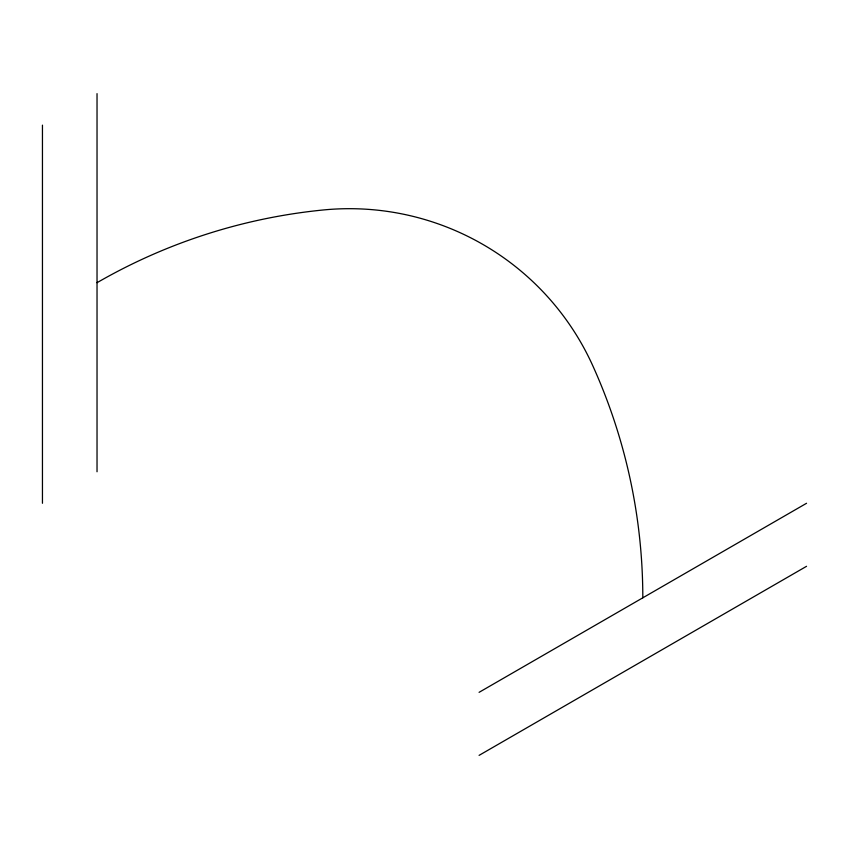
<?xml version="1.0" encoding="UTF-8"?>
<svg xmlns="http://www.w3.org/2000/svg" width="849" height="849" viewBox="0 0 849 849"><rect width="100%" height="100%" fill="white"/><g stroke="black" fill="none" stroke-linecap="round" stroke-linejoin="round"><path stroke-width="1.27" d="M479.08 692.338L806.55 503.277M479.08 755.366L806.55 566.304M97.03 93.634L97.03 471.768M42.45 125.143L42.45 503.277M642.81 597.813A563.174 563.174 0 0 0 592.751 365.675A267.064 267.064 0 0 0 323.098 209.99A563.174 563.174 0 0 0 97.03 282.696"/></g></svg>
